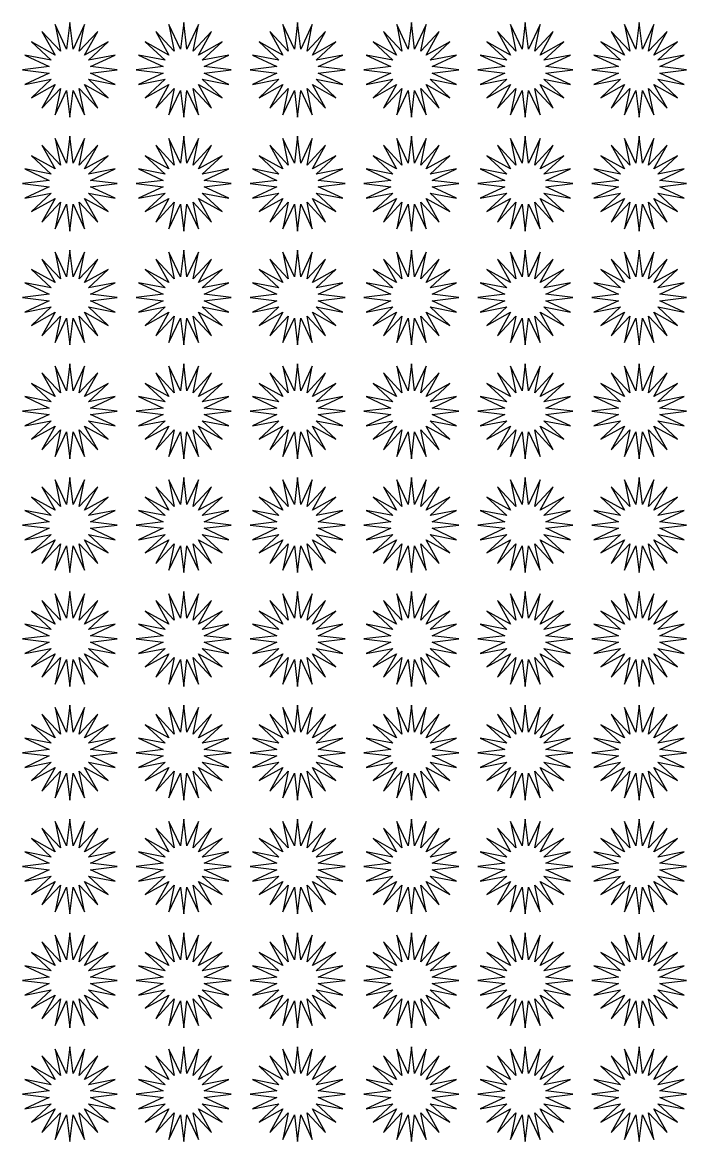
# Model space of a CAD drawing. Header units: millimetres. Extents: x 5 to 603, y 5 to 123.
# Drawn here: x 5 to 75, y 5 to 123 of the extents above; entities that cross this region are included whole.
import ezdxf

# ---------------------------------------------------------------- set-up
doc = ezdxf.new("R2010")
doc.units = ezdxf.units.MM
doc.layers.add('CUT', color=7, linetype='Continuous')

msp = doc.modelspace()

# ---------------------------------------------------------------- linework, layer by layer
at = {"layer": 'CUT'}
for points in [[(10, 113), (10.34, 115.83), (11.55, 113.24), (11, 116.04), (12.94, 113.95), (11.56, 116.44), (14.05, 115.06), (11.96, 117), (14.76, 116.45), (12.17, 117.66), (15, 118), (12.17, 118.34), (14.76, 119.55), (11.96, 119), (14.05, 120.94), (11.56, 119.56), (12.94, 122.05), (11, 119.96), (11.55, 122.76), (10.34, 120.17), (10, 123), (9.66, 120.17), (8.45, 122.76), (9, 119.96), (7.06, 122.05), (8.44, 119.56), (5.95, 120.94), (8.04, 119), (5.24, 119.55), (7.83, 118.34), (5, 118), (7.83, 117.66), (5.24, 116.45), (8.04, 117), (5.95, 115.06), (8.44, 116.44), (7.06, 113.95), (9, 116.04), (8.45, 113.24), (9.66, 115.83)], [(22, 113), (22.34, 115.83), (23.55, 113.24), (23, 116.04), (24.94, 113.95), (23.56, 116.44), (26.05, 115.06), (23.96, 117), (26.76, 116.45), (24.17, 117.66), (27, 118), (24.17, 118.34), (26.76, 119.55), (23.96, 119), (26.05, 120.94), (23.56, 119.56), (24.94, 122.05), (23, 119.96), (23.55, 122.76), (22.34, 120.17), (22, 123), (21.66, 120.17), (20.45, 122.76), (21, 119.96), (19.06, 122.05), (20.44, 119.56), (17.95, 120.94), (20.04, 119), (17.24, 119.55), (19.83, 118.34), (17, 118), (19.83, 117.66), (17.24, 116.45), (20.04, 117), (17.95, 115.06), (20.44, 116.44), (19.06, 113.95), (21, 116.04), (20.45, 113.24), (21.66, 115.83)], [(34, 113), (34.34, 115.83), (35.55, 113.24), (35, 116.04), (36.94, 113.95), (35.56, 116.44), (38.05, 115.06), (35.96, 117), (38.76, 116.45), (36.17, 117.66), (39, 118), (36.17, 118.34), (38.76, 119.55), (35.96, 119), (38.05, 120.94), (35.56, 119.56), (36.94, 122.05), (35, 119.96), (35.55, 122.76), (34.34, 120.17), (34, 123), (33.66, 120.17), (32.45, 122.76), (33, 119.96), (31.06, 122.05), (32.44, 119.56), (29.95, 120.94), (32.04, 119), (29.24, 119.55), (31.83, 118.34), (29, 118), (31.83, 117.66), (29.24, 116.45), (32.04, 117), (29.95, 115.06), (32.44, 116.44), (31.06, 113.95), (33, 116.04), (32.45, 113.24), (33.66, 115.83)], [(46, 113), (46.34, 115.83), (47.55, 113.24), (47, 116.04), (48.94, 113.95), (47.56, 116.44), (50.05, 115.06), (47.96, 117), (50.76, 116.45), (48.17, 117.66), (51, 118), (48.17, 118.34), (50.76, 119.55), (47.96, 119), (50.05, 120.94), (47.56, 119.56), (48.94, 122.05), (47, 119.96), (47.55, 122.76), (46.34, 120.17), (46, 123), (45.66, 120.17), (44.45, 122.76), (45, 119.96), (43.06, 122.05), (44.44, 119.56), (41.95, 120.94), (44.04, 119), (41.24, 119.55), (43.83, 118.34), (41, 118), (43.83, 117.66), (41.24, 116.45), (44.04, 117), (41.95, 115.06), (44.44, 116.44), (43.06, 113.95), (45, 116.04), (44.45, 113.24), (45.66, 115.83)], [(58, 113), (58.34, 115.83), (59.55, 113.24), (59, 116.04), (60.94, 113.95), (59.56, 116.44), (62.05, 115.06), (59.96, 117), (62.76, 116.45), (60.17, 117.66), (63, 118), (60.17, 118.34), (62.76, 119.55), (59.96, 119), (62.05, 120.94), (59.56, 119.56), (60.94, 122.05), (59, 119.96), (59.55, 122.76), (58.34, 120.17), (58, 123), (57.66, 120.17), (56.45, 122.76), (57, 119.96), (55.06, 122.05), (56.44, 119.56), (53.95, 120.94), (56.04, 119), (53.24, 119.55), (55.83, 118.34), (53, 118), (55.83, 117.66), (53.24, 116.45), (56.04, 117), (53.95, 115.06), (56.44, 116.44), (55.06, 113.95), (57, 116.04), (56.45, 113.24), (57.66, 115.83)], [(70, 113), (70.34, 115.83), (71.55, 113.24), (71, 116.04), (72.94, 113.95), (71.56, 116.44), (74.05, 115.06), (71.96, 117), (74.76, 116.45), (72.17, 117.66), (75, 118), (72.17, 118.34), (74.76, 119.55), (71.96, 119), (74.05, 120.94), (71.56, 119.56), (72.94, 122.05), (71, 119.96), (71.55, 122.76), (70.34, 120.17), (70, 123), (69.66, 120.17), (68.45, 122.76), (69, 119.96), (67.06, 122.05), (68.44, 119.56), (65.95, 120.94), (68.04, 119), (65.24, 119.55), (67.83, 118.34), (65, 118), (67.83, 117.66), (65.24, 116.45), (68.04, 117), (65.95, 115.06), (68.44, 116.44), (67.06, 113.95), (69, 116.04), (68.45, 113.24), (69.66, 115.83)], [(10, 101), (10.34, 103.83), (11.55, 101.24), (11, 104.04), (12.94, 101.95), (11.56, 104.44), (14.05, 103.06), (11.96, 105), (14.76, 104.45), (12.17, 105.66), (15, 106), (12.17, 106.34), (14.76, 107.55), (11.96, 107), (14.05, 108.94), (11.56, 107.56), (12.94, 110.05), (11, 107.96), (11.55, 110.76), (10.34, 108.17), (10, 111), (9.66, 108.17), (8.45, 110.76), (9, 107.96), (7.06, 110.05), (8.44, 107.56), (5.95, 108.94), (8.04, 107), (5.24, 107.55), (7.83, 106.34), (5, 106), (7.83, 105.66), (5.24, 104.45), (8.04, 105), (5.95, 103.06), (8.44, 104.44), (7.06, 101.95), (9, 104.04), (8.45, 101.24), (9.66, 103.83)], [(22, 101), (22.34, 103.83), (23.55, 101.24), (23, 104.04), (24.94, 101.95), (23.56, 104.44), (26.05, 103.06), (23.96, 105), (26.76, 104.45), (24.17, 105.66), (27, 106), (24.17, 106.34), (26.76, 107.55), (23.96, 107), (26.05, 108.94), (23.56, 107.56), (24.94, 110.05), (23, 107.96), (23.55, 110.76), (22.34, 108.17), (22, 111), (21.66, 108.17), (20.45, 110.76), (21, 107.96), (19.06, 110.05), (20.44, 107.56), (17.95, 108.94), (20.04, 107), (17.24, 107.55), (19.83, 106.34), (17, 106), (19.83, 105.66), (17.24, 104.45), (20.04, 105), (17.95, 103.06), (20.44, 104.44), (19.06, 101.95), (21, 104.04), (20.45, 101.24), (21.66, 103.83)], [(34, 101), (34.34, 103.83), (35.55, 101.24), (35, 104.04), (36.94, 101.95), (35.56, 104.44), (38.05, 103.06), (35.96, 105), (38.76, 104.45), (36.17, 105.66), (39, 106), (36.17, 106.34), (38.76, 107.55), (35.96, 107), (38.05, 108.94), (35.56, 107.56), (36.94, 110.05), (35, 107.96), (35.55, 110.76), (34.34, 108.17), (34, 111), (33.66, 108.17), (32.45, 110.76), (33, 107.96), (31.06, 110.05), (32.44, 107.56), (29.95, 108.94), (32.04, 107), (29.24, 107.55), (31.83, 106.34), (29, 106), (31.83, 105.66), (29.24, 104.45), (32.04, 105), (29.95, 103.06), (32.44, 104.44), (31.06, 101.95), (33, 104.04), (32.45, 101.24), (33.66, 103.83)], [(46, 101), (46.34, 103.83), (47.55, 101.24), (47, 104.04), (48.94, 101.95), (47.56, 104.44), (50.05, 103.06), (47.96, 105), (50.76, 104.45), (48.17, 105.66), (51, 106), (48.17, 106.34), (50.76, 107.55), (47.96, 107), (50.05, 108.94), (47.56, 107.56), (48.94, 110.05), (47, 107.96), (47.55, 110.76), (46.34, 108.17), (46, 111), (45.66, 108.17), (44.45, 110.76), (45, 107.96), (43.06, 110.05), (44.44, 107.56), (41.95, 108.94), (44.04, 107), (41.24, 107.55), (43.83, 106.34), (41, 106), (43.83, 105.66), (41.24, 104.45), (44.04, 105), (41.95, 103.06), (44.44, 104.44), (43.06, 101.95), (45, 104.04), (44.45, 101.24), (45.66, 103.83)], [(58, 101), (58.34, 103.83), (59.55, 101.24), (59, 104.04), (60.94, 101.95), (59.56, 104.44), (62.05, 103.06), (59.96, 105), (62.76, 104.45), (60.17, 105.66), (63, 106), (60.17, 106.34), (62.76, 107.55), (59.96, 107), (62.05, 108.94), (59.56, 107.56), (60.94, 110.05), (59, 107.96), (59.55, 110.76), (58.34, 108.17), (58, 111), (57.66, 108.17), (56.45, 110.76), (57, 107.96), (55.06, 110.05), (56.44, 107.56), (53.95, 108.94), (56.04, 107), (53.24, 107.55), (55.83, 106.34), (53, 106), (55.83, 105.66), (53.24, 104.45), (56.04, 105), (53.95, 103.06), (56.44, 104.44), (55.06, 101.95), (57, 104.04), (56.45, 101.24), (57.66, 103.83)], [(70, 101), (70.34, 103.83), (71.55, 101.24), (71, 104.04), (72.94, 101.95), (71.56, 104.44), (74.05, 103.06), (71.96, 105), (74.76, 104.45), (72.17, 105.66), (75, 106), (72.17, 106.34), (74.76, 107.55), (71.96, 107), (74.05, 108.94), (71.56, 107.56), (72.94, 110.05), (71, 107.96), (71.55, 110.76), (70.34, 108.17), (70, 111), (69.66, 108.17), (68.45, 110.76), (69, 107.96), (67.06, 110.05), (68.44, 107.56), (65.95, 108.94), (68.04, 107), (65.24, 107.55), (67.83, 106.34), (65, 106), (67.83, 105.66), (65.24, 104.45), (68.04, 105), (65.95, 103.06), (68.44, 104.44), (67.06, 101.95), (69, 104.04), (68.45, 101.24), (69.66, 103.83)], [(10, 89), (10.34, 91.83), (11.55, 89.24), (11, 92.04), (12.94, 89.95), (11.56, 92.44), (14.05, 91.06), (11.96, 93), (14.76, 92.45), (12.17, 93.66), (15, 94), (12.17, 94.34), (14.76, 95.55), (11.96, 95), (14.05, 96.94), (11.56, 95.56), (12.94, 98.05), (11, 95.96), (11.55, 98.76), (10.34, 96.17), (10, 99), (9.66, 96.17), (8.45, 98.76), (9, 95.96), (7.06, 98.05), (8.44, 95.56), (5.95, 96.94), (8.04, 95), (5.24, 95.55), (7.83, 94.34), (5, 94), (7.83, 93.66), (5.24, 92.45), (8.04, 93), (5.95, 91.06), (8.44, 92.44), (7.06, 89.95), (9, 92.04), (8.45, 89.24), (9.66, 91.83)], [(22, 89), (22.34, 91.83), (23.55, 89.24), (23, 92.04), (24.94, 89.95), (23.56, 92.44), (26.05, 91.06), (23.96, 93), (26.76, 92.45), (24.17, 93.66), (27, 94), (24.17, 94.34), (26.76, 95.55), (23.96, 95), (26.05, 96.94), (23.56, 95.56), (24.94, 98.05), (23, 95.96), (23.55, 98.76), (22.34, 96.17), (22, 99), (21.66, 96.17), (20.45, 98.76), (21, 95.96), (19.06, 98.05), (20.44, 95.56), (17.95, 96.94), (20.04, 95), (17.24, 95.55), (19.83, 94.34), (17, 94), (19.83, 93.66), (17.24, 92.45), (20.04, 93), (17.95, 91.06), (20.44, 92.44), (19.06, 89.95), (21, 92.04), (20.45, 89.24), (21.66, 91.83)], [(34, 89), (34.34, 91.83), (35.55, 89.24), (35, 92.04), (36.94, 89.95), (35.56, 92.44), (38.05, 91.06), (35.96, 93), (38.76, 92.45), (36.17, 93.66), (39, 94), (36.17, 94.34), (38.76, 95.55), (35.96, 95), (38.05, 96.94), (35.56, 95.56), (36.94, 98.05), (35, 95.96), (35.55, 98.76), (34.34, 96.17), (34, 99), (33.66, 96.17), (32.45, 98.76), (33, 95.96), (31.06, 98.05), (32.44, 95.56), (29.95, 96.94), (32.04, 95), (29.24, 95.55), (31.83, 94.34), (29, 94), (31.83, 93.66), (29.24, 92.45), (32.04, 93), (29.95, 91.06), (32.44, 92.44), (31.06, 89.95), (33, 92.04), (32.45, 89.24), (33.66, 91.83)], [(46, 89), (46.34, 91.83), (47.55, 89.24), (47, 92.04), (48.94, 89.95), (47.56, 92.44), (50.05, 91.06), (47.96, 93), (50.76, 92.45), (48.17, 93.66), (51, 94), (48.17, 94.34), (50.76, 95.55), (47.96, 95), (50.05, 96.94), (47.56, 95.56), (48.94, 98.05), (47, 95.96), (47.55, 98.76), (46.34, 96.17), (46, 99), (45.66, 96.17), (44.45, 98.76), (45, 95.96), (43.06, 98.05), (44.44, 95.56), (41.95, 96.94), (44.04, 95), (41.24, 95.55), (43.83, 94.34), (41, 94), (43.83, 93.66), (41.24, 92.45), (44.04, 93), (41.95, 91.06), (44.44, 92.44), (43.06, 89.95), (45, 92.04), (44.45, 89.24), (45.66, 91.83)], [(58, 89), (58.34, 91.83), (59.55, 89.24), (59, 92.04), (60.94, 89.95), (59.56, 92.44), (62.05, 91.06), (59.96, 93), (62.76, 92.45), (60.17, 93.66), (63, 94), (60.17, 94.34), (62.76, 95.55), (59.96, 95), (62.05, 96.94), (59.56, 95.56), (60.94, 98.05), (59, 95.96), (59.55, 98.76), (58.34, 96.17), (58, 99), (57.66, 96.17), (56.45, 98.76), (57, 95.96), (55.06, 98.05), (56.44, 95.56), (53.95, 96.94), (56.04, 95), (53.24, 95.55), (55.83, 94.34), (53, 94), (55.83, 93.66), (53.24, 92.45), (56.04, 93), (53.95, 91.06), (56.44, 92.44), (55.06, 89.95), (57, 92.04), (56.45, 89.24), (57.66, 91.83)], [(70, 89), (70.34, 91.83), (71.55, 89.24), (71, 92.04), (72.94, 89.95), (71.56, 92.44), (74.05, 91.06), (71.96, 93), (74.76, 92.45), (72.17, 93.66), (75, 94), (72.17, 94.34), (74.76, 95.55), (71.96, 95), (74.05, 96.94), (71.56, 95.56), (72.94, 98.05), (71, 95.96), (71.55, 98.76), (70.34, 96.17), (70, 99), (69.66, 96.17), (68.45, 98.76), (69, 95.96), (67.06, 98.05), (68.44, 95.56), (65.95, 96.94), (68.04, 95), (65.24, 95.55), (67.83, 94.34), (65, 94), (67.83, 93.66), (65.24, 92.45), (68.04, 93), (65.95, 91.06), (68.44, 92.44), (67.06, 89.95), (69, 92.04), (68.45, 89.24), (69.66, 91.83)], [(10, 77), (10.34, 79.83), (11.55, 77.24), (11, 80.04), (12.94, 77.95), (11.56, 80.44), (14.05, 79.06), (11.96, 81), (14.76, 80.45), (12.17, 81.66), (15, 82), (12.17, 82.34), (14.76, 83.55), (11.96, 83), (14.05, 84.94), (11.56, 83.56), (12.94, 86.05), (11, 83.96), (11.55, 86.76), (10.34, 84.17), (10, 87), (9.66, 84.17), (8.45, 86.76), (9, 83.96), (7.06, 86.05), (8.44, 83.56), (5.95, 84.94), (8.04, 83), (5.24, 83.55), (7.83, 82.34), (5, 82), (7.83, 81.66), (5.24, 80.45), (8.04, 81), (5.95, 79.06), (8.44, 80.44), (7.06, 77.95), (9, 80.04), (8.45, 77.24), (9.66, 79.83)], [(22, 77), (22.34, 79.83), (23.55, 77.24), (23, 80.04), (24.94, 77.95), (23.56, 80.44), (26.05, 79.06), (23.96, 81), (26.76, 80.45), (24.17, 81.66), (27, 82), (24.17, 82.34), (26.76, 83.55), (23.96, 83), (26.05, 84.94), (23.56, 83.56), (24.94, 86.05), (23, 83.96), (23.55, 86.76), (22.34, 84.17), (22, 87), (21.66, 84.17), (20.45, 86.76), (21, 83.96), (19.06, 86.05), (20.44, 83.56), (17.95, 84.94), (20.04, 83), (17.24, 83.55), (19.83, 82.34), (17, 82), (19.83, 81.66), (17.24, 80.45), (20.04, 81), (17.95, 79.06), (20.44, 80.44), (19.06, 77.95), (21, 80.04), (20.45, 77.24), (21.66, 79.83)], [(34, 77), (34.34, 79.83), (35.55, 77.24), (35, 80.04), (36.94, 77.95), (35.56, 80.44), (38.05, 79.06), (35.96, 81), (38.76, 80.45), (36.17, 81.66), (39, 82), (36.17, 82.34), (38.76, 83.55), (35.96, 83), (38.05, 84.94), (35.56, 83.56), (36.94, 86.05), (35, 83.96), (35.55, 86.76), (34.34, 84.17), (34, 87), (33.66, 84.17), (32.45, 86.76), (33, 83.96), (31.06, 86.05), (32.44, 83.56), (29.95, 84.94), (32.04, 83), (29.24, 83.55), (31.83, 82.34), (29, 82), (31.83, 81.66), (29.24, 80.45), (32.04, 81), (29.95, 79.06), (32.44, 80.44), (31.06, 77.95), (33, 80.04), (32.45, 77.24), (33.66, 79.83)], [(46, 77), (46.34, 79.83), (47.55, 77.24), (47, 80.04), (48.94, 77.95), (47.56, 80.44), (50.05, 79.06), (47.96, 81), (50.76, 80.45), (48.17, 81.66), (51, 82), (48.17, 82.34), (50.76, 83.55), (47.96, 83), (50.05, 84.94), (47.56, 83.56), (48.94, 86.05), (47, 83.96), (47.55, 86.76), (46.34, 84.17), (46, 87), (45.66, 84.17), (44.45, 86.76), (45, 83.96), (43.06, 86.05), (44.44, 83.56), (41.95, 84.94), (44.04, 83), (41.24, 83.55), (43.83, 82.34), (41, 82), (43.83, 81.66), (41.24, 80.45), (44.04, 81), (41.95, 79.06), (44.44, 80.44), (43.06, 77.95), (45, 80.04), (44.45, 77.24), (45.66, 79.83)], [(58, 77), (58.34, 79.83), (59.55, 77.24), (59, 80.04), (60.94, 77.95), (59.56, 80.44), (62.05, 79.06), (59.96, 81), (62.76, 80.45), (60.17, 81.66), (63, 82), (60.17, 82.34), (62.76, 83.55), (59.96, 83), (62.05, 84.94), (59.56, 83.56), (60.94, 86.05), (59, 83.96), (59.55, 86.76), (58.34, 84.17), (58, 87), (57.66, 84.17), (56.45, 86.76), (57, 83.96), (55.06, 86.05), (56.44, 83.56), (53.95, 84.94), (56.04, 83), (53.24, 83.55), (55.83, 82.34), (53, 82), (55.83, 81.66), (53.24, 80.45), (56.04, 81), (53.95, 79.06), (56.44, 80.44), (55.06, 77.95), (57, 80.04), (56.45, 77.24), (57.66, 79.83)], [(70, 77), (70.34, 79.83), (71.55, 77.24), (71, 80.04), (72.94, 77.95), (71.56, 80.44), (74.05, 79.06), (71.96, 81), (74.76, 80.45), (72.17, 81.66), (75, 82), (72.17, 82.34), (74.76, 83.55), (71.96, 83), (74.05, 84.94), (71.56, 83.56), (72.94, 86.05), (71, 83.96), (71.55, 86.76), (70.34, 84.17), (70, 87), (69.66, 84.17), (68.45, 86.76), (69, 83.96), (67.06, 86.05), (68.44, 83.56), (65.95, 84.94), (68.04, 83), (65.24, 83.55), (67.83, 82.34), (65, 82), (67.83, 81.66), (65.24, 80.45), (68.04, 81), (65.95, 79.06), (68.44, 80.44), (67.06, 77.95), (69, 80.04), (68.45, 77.24), (69.66, 79.83)], [(10, 65), (10.34, 67.83), (11.55, 65.24), (11, 68.04), (12.94, 65.95), (11.56, 68.44), (14.05, 67.06), (11.96, 69), (14.76, 68.45), (12.17, 69.66), (15, 70), (12.17, 70.34), (14.76, 71.55), (11.96, 71), (14.05, 72.94), (11.56, 71.56), (12.94, 74.05), (11, 71.96), (11.55, 74.76), (10.34, 72.17), (10, 75), (9.66, 72.17), (8.45, 74.76), (9, 71.96), (7.06, 74.05), (8.44, 71.56), (5.95, 72.94), (8.04, 71), (5.24, 71.55), (7.83, 70.34), (5, 70), (7.83, 69.66), (5.24, 68.45), (8.04, 69), (5.95, 67.06), (8.44, 68.44), (7.06, 65.95), (9, 68.04), (8.45, 65.24), (9.66, 67.83)], [(22, 65), (22.34, 67.83), (23.55, 65.24), (23, 68.04), (24.94, 65.95), (23.56, 68.44), (26.05, 67.06), (23.96, 69), (26.76, 68.45), (24.17, 69.66), (27, 70), (24.17, 70.34), (26.76, 71.55), (23.96, 71), (26.05, 72.94), (23.56, 71.56), (24.94, 74.05), (23, 71.96), (23.55, 74.76), (22.34, 72.17), (22, 75), (21.66, 72.17), (20.45, 74.76), (21, 71.96), (19.06, 74.05), (20.44, 71.56), (17.95, 72.94), (20.04, 71), (17.24, 71.55), (19.83, 70.34), (17, 70), (19.83, 69.66), (17.24, 68.45), (20.04, 69), (17.95, 67.06), (20.44, 68.44), (19.06, 65.95), (21, 68.04), (20.45, 65.24), (21.66, 67.83)], [(34, 65), (34.34, 67.83), (35.55, 65.24), (35, 68.04), (36.94, 65.95), (35.56, 68.44), (38.05, 67.06), (35.96, 69), (38.76, 68.45), (36.17, 69.66), (39, 70), (36.17, 70.34), (38.76, 71.55), (35.96, 71), (38.05, 72.94), (35.56, 71.56), (36.94, 74.05), (35, 71.96), (35.55, 74.76), (34.34, 72.17), (34, 75), (33.66, 72.17), (32.45, 74.76), (33, 71.96), (31.06, 74.05), (32.44, 71.56), (29.95, 72.94), (32.04, 71), (29.24, 71.55), (31.83, 70.34), (29, 70), (31.83, 69.66), (29.24, 68.45), (32.04, 69), (29.95, 67.06), (32.44, 68.44), (31.06, 65.95), (33, 68.04), (32.45, 65.24), (33.66, 67.83)], [(46, 65), (46.34, 67.83), (47.55, 65.24), (47, 68.04), (48.94, 65.95), (47.56, 68.44), (50.05, 67.06), (47.96, 69), (50.76, 68.45), (48.17, 69.66), (51, 70), (48.17, 70.34), (50.76, 71.55), (47.96, 71), (50.05, 72.94), (47.56, 71.56), (48.94, 74.05), (47, 71.96), (47.55, 74.76), (46.34, 72.17), (46, 75), (45.66, 72.17), (44.45, 74.76), (45, 71.96), (43.06, 74.05), (44.44, 71.56), (41.95, 72.94), (44.04, 71), (41.24, 71.55), (43.83, 70.34), (41, 70), (43.83, 69.66), (41.24, 68.45), (44.04, 69), (41.95, 67.06), (44.44, 68.44), (43.06, 65.95), (45, 68.04), (44.45, 65.24), (45.66, 67.83)], [(58, 65), (58.34, 67.83), (59.55, 65.24), (59, 68.04), (60.94, 65.95), (59.56, 68.44), (62.05, 67.06), (59.96, 69), (62.76, 68.45), (60.17, 69.66), (63, 70), (60.17, 70.34), (62.76, 71.55), (59.96, 71), (62.05, 72.94), (59.56, 71.56), (60.94, 74.05), (59, 71.96), (59.55, 74.76), (58.34, 72.17), (58, 75), (57.66, 72.17), (56.45, 74.76), (57, 71.96), (55.06, 74.05), (56.44, 71.56), (53.95, 72.94), (56.04, 71), (53.24, 71.55), (55.83, 70.34), (53, 70), (55.83, 69.66), (53.24, 68.45), (56.04, 69), (53.95, 67.06), (56.44, 68.44), (55.06, 65.95), (57, 68.04), (56.45, 65.24), (57.66, 67.83)], [(70, 65), (70.34, 67.83), (71.55, 65.24), (71, 68.04), (72.94, 65.95), (71.56, 68.44), (74.05, 67.06), (71.96, 69), (74.76, 68.45), (72.17, 69.66), (75, 70), (72.17, 70.34), (74.76, 71.55), (71.96, 71), (74.05, 72.94), (71.56, 71.56), (72.94, 74.05), (71, 71.96), (71.55, 74.76), (70.34, 72.17), (70, 75), (69.66, 72.17), (68.45, 74.76), (69, 71.96), (67.06, 74.05), (68.44, 71.56), (65.95, 72.94), (68.04, 71), (65.24, 71.55), (67.83, 70.34), (65, 70), (67.83, 69.66), (65.24, 68.45), (68.04, 69), (65.95, 67.06), (68.44, 68.44), (67.06, 65.95), (69, 68.04), (68.45, 65.24), (69.66, 67.83)], [(10, 53), (10.34, 55.83), (11.55, 53.24), (11, 56.04), (12.94, 53.95), (11.56, 56.44), (14.05, 55.06), (11.96, 57), (14.76, 56.45), (12.17, 57.66), (15, 58), (12.17, 58.34), (14.76, 59.55), (11.96, 59), (14.05, 60.94), (11.56, 59.56), (12.94, 62.05), (11, 59.96), (11.55, 62.76), (10.34, 60.17), (10, 63), (9.66, 60.17), (8.45, 62.76), (9, 59.96), (7.06, 62.05), (8.44, 59.56), (5.95, 60.94), (8.04, 59), (5.24, 59.55), (7.83, 58.34), (5, 58), (7.83, 57.66), (5.24, 56.45), (8.04, 57), (5.95, 55.06), (8.44, 56.44), (7.06, 53.95), (9, 56.04), (8.45, 53.24), (9.66, 55.83)], [(22, 53), (22.34, 55.83), (23.55, 53.24), (23, 56.04), (24.94, 53.95), (23.56, 56.44), (26.05, 55.06), (23.96, 57), (26.76, 56.45), (24.17, 57.66), (27, 58), (24.17, 58.34), (26.76, 59.55), (23.96, 59), (26.05, 60.94), (23.56, 59.56), (24.94, 62.05), (23, 59.96), (23.55, 62.76), (22.34, 60.17), (22, 63), (21.66, 60.17), (20.45, 62.76), (21, 59.96), (19.06, 62.05), (20.44, 59.56), (17.95, 60.94), (20.04, 59), (17.24, 59.55), (19.83, 58.34), (17, 58), (19.83, 57.66), (17.24, 56.45), (20.04, 57), (17.95, 55.06), (20.44, 56.44), (19.06, 53.95), (21, 56.04), (20.45, 53.24), (21.66, 55.83)], [(34, 53), (34.34, 55.83), (35.55, 53.24), (35, 56.04), (36.94, 53.95), (35.56, 56.44), (38.05, 55.06), (35.96, 57), (38.76, 56.45), (36.17, 57.66), (39, 58), (36.17, 58.34), (38.76, 59.55), (35.96, 59), (38.05, 60.94), (35.56, 59.56), (36.94, 62.05), (35, 59.96), (35.55, 62.76), (34.34, 60.17), (34, 63), (33.66, 60.17), (32.45, 62.76), (33, 59.96), (31.06, 62.05), (32.44, 59.56), (29.95, 60.94), (32.04, 59), (29.24, 59.55), (31.83, 58.34), (29, 58), (31.83, 57.66), (29.24, 56.45), (32.04, 57), (29.95, 55.06), (32.44, 56.44), (31.06, 53.95), (33, 56.04), (32.45, 53.24), (33.66, 55.83)], [(46, 53), (46.34, 55.83), (47.55, 53.24), (47, 56.04), (48.94, 53.95), (47.56, 56.44), (50.05, 55.06), (47.96, 57), (50.76, 56.45), (48.17, 57.66), (51, 58), (48.17, 58.34), (50.76, 59.55), (47.96, 59), (50.05, 60.94), (47.56, 59.56), (48.94, 62.05), (47, 59.96), (47.55, 62.76), (46.34, 60.17), (46, 63), (45.66, 60.17), (44.45, 62.76), (45, 59.96), (43.06, 62.05), (44.44, 59.56), (41.95, 60.94), (44.04, 59), (41.24, 59.55), (43.83, 58.34), (41, 58), (43.83, 57.66), (41.24, 56.45), (44.04, 57), (41.95, 55.06), (44.44, 56.44), (43.06, 53.95), (45, 56.04), (44.45, 53.24), (45.66, 55.83)], [(58, 53), (58.34, 55.83), (59.55, 53.24), (59, 56.04), (60.94, 53.95), (59.56, 56.44), (62.05, 55.06), (59.96, 57), (62.76, 56.45), (60.17, 57.66), (63, 58), (60.17, 58.34), (62.76, 59.55), (59.96, 59), (62.05, 60.94), (59.56, 59.56), (60.94, 62.05), (59, 59.96), (59.55, 62.76), (58.34, 60.17), (58, 63), (57.66, 60.17), (56.45, 62.76), (57, 59.96), (55.06, 62.05), (56.44, 59.56), (53.95, 60.94), (56.04, 59), (53.24, 59.55), (55.83, 58.34), (53, 58), (55.83, 57.66), (53.24, 56.45), (56.04, 57), (53.95, 55.06), (56.44, 56.44), (55.06, 53.95), (57, 56.04), (56.45, 53.24), (57.66, 55.83)], [(70, 53), (70.34, 55.83), (71.55, 53.24), (71, 56.04), (72.94, 53.95), (71.56, 56.44), (74.05, 55.06), (71.96, 57), (74.76, 56.45), (72.17, 57.66), (75, 58), (72.17, 58.34), (74.76, 59.55), (71.96, 59), (74.05, 60.94), (71.56, 59.56), (72.94, 62.05), (71, 59.96), (71.55, 62.76), (70.34, 60.17), (70, 63), (69.66, 60.17), (68.45, 62.76), (69, 59.96), (67.06, 62.05), (68.44, 59.56), (65.95, 60.94), (68.04, 59), (65.24, 59.55), (67.83, 58.34), (65, 58), (67.83, 57.66), (65.24, 56.45), (68.04, 57), (65.95, 55.06), (68.44, 56.44), (67.06, 53.95), (69, 56.04), (68.45, 53.24), (69.66, 55.83)], [(10, 41), (10.34, 43.83), (11.55, 41.24), (11, 44.04), (12.94, 41.95), (11.56, 44.44), (14.05, 43.06), (11.96, 45), (14.76, 44.45), (12.17, 45.66), (15, 46), (12.17, 46.34), (14.76, 47.55), (11.96, 47), (14.05, 48.94), (11.56, 47.56), (12.94, 50.05), (11, 47.96), (11.55, 50.76), (10.34, 48.17), (10, 51), (9.66, 48.17), (8.45, 50.76), (9, 47.96), (7.06, 50.05), (8.44, 47.56), (5.95, 48.94), (8.04, 47), (5.24, 47.55), (7.83, 46.34), (5, 46), (7.83, 45.66), (5.24, 44.45), (8.04, 45), (5.95, 43.06), (8.44, 44.44), (7.06, 41.95), (9, 44.04), (8.45, 41.24), (9.66, 43.83)], [(22, 41), (22.34, 43.83), (23.55, 41.24), (23, 44.04), (24.94, 41.95), (23.56, 44.44), (26.05, 43.06), (23.96, 45), (26.76, 44.45), (24.17, 45.66), (27, 46), (24.17, 46.34), (26.76, 47.55), (23.96, 47), (26.05, 48.94), (23.56, 47.56), (24.94, 50.05), (23, 47.96), (23.55, 50.76), (22.34, 48.17), (22, 51), (21.66, 48.17), (20.45, 50.76), (21, 47.96), (19.06, 50.05), (20.44, 47.56), (17.95, 48.94), (20.04, 47), (17.24, 47.55), (19.83, 46.34), (17, 46), (19.83, 45.66), (17.24, 44.45), (20.04, 45), (17.95, 43.06), (20.44, 44.44), (19.06, 41.95), (21, 44.04), (20.45, 41.24), (21.66, 43.83)], [(34, 41), (34.34, 43.83), (35.55, 41.24), (35, 44.04), (36.94, 41.95), (35.56, 44.44), (38.05, 43.06), (35.96, 45), (38.76, 44.45), (36.17, 45.66), (39, 46), (36.17, 46.34), (38.76, 47.55), (35.96, 47), (38.05, 48.94), (35.56, 47.56), (36.94, 50.05), (35, 47.96), (35.55, 50.76), (34.34, 48.17), (34, 51), (33.66, 48.17), (32.45, 50.76), (33, 47.96), (31.06, 50.05), (32.44, 47.56), (29.95, 48.94), (32.04, 47), (29.24, 47.55), (31.83, 46.34), (29, 46), (31.83, 45.66), (29.24, 44.45), (32.04, 45), (29.95, 43.06), (32.44, 44.44), (31.06, 41.95), (33, 44.04), (32.45, 41.24), (33.66, 43.83)], [(46, 41), (46.34, 43.83), (47.55, 41.24), (47, 44.04), (48.94, 41.95), (47.56, 44.44), (50.05, 43.06), (47.96, 45), (50.76, 44.45), (48.17, 45.66), (51, 46), (48.17, 46.34), (50.76, 47.55), (47.96, 47), (50.05, 48.94), (47.56, 47.56), (48.94, 50.05), (47, 47.96), (47.55, 50.76), (46.34, 48.17), (46, 51), (45.66, 48.17), (44.45, 50.76), (45, 47.96), (43.06, 50.05), (44.44, 47.56), (41.95, 48.94), (44.04, 47), (41.24, 47.55), (43.83, 46.34), (41, 46), (43.83, 45.66), (41.24, 44.45), (44.04, 45), (41.95, 43.06), (44.44, 44.44), (43.06, 41.95), (45, 44.04), (44.45, 41.24), (45.66, 43.83)], [(58, 41), (58.34, 43.83), (59.55, 41.24), (59, 44.04), (60.94, 41.95), (59.56, 44.44), (62.05, 43.06), (59.96, 45), (62.76, 44.45), (60.17, 45.66), (63, 46), (60.17, 46.34), (62.76, 47.55), (59.96, 47), (62.05, 48.94), (59.56, 47.56), (60.94, 50.05), (59, 47.96), (59.55, 50.76), (58.34, 48.17), (58, 51), (57.66, 48.17), (56.45, 50.76), (57, 47.96), (55.06, 50.05), (56.44, 47.56), (53.95, 48.94), (56.04, 47), (53.24, 47.55), (55.83, 46.34), (53, 46), (55.83, 45.66), (53.24, 44.45), (56.04, 45), (53.95, 43.06), (56.44, 44.44), (55.06, 41.95), (57, 44.04), (56.45, 41.24), (57.66, 43.83)], [(70, 41), (70.34, 43.83), (71.55, 41.24), (71, 44.04), (72.94, 41.95), (71.56, 44.44), (74.05, 43.06), (71.96, 45), (74.76, 44.45), (72.17, 45.66), (75, 46), (72.17, 46.34), (74.76, 47.55), (71.96, 47), (74.05, 48.94), (71.56, 47.56), (72.94, 50.05), (71, 47.96), (71.55, 50.76), (70.34, 48.17), (70, 51), (69.66, 48.17), (68.45, 50.76), (69, 47.96), (67.06, 50.05), (68.44, 47.56), (65.95, 48.94), (68.04, 47), (65.24, 47.55), (67.83, 46.34), (65, 46), (67.83, 45.66), (65.24, 44.45), (68.04, 45), (65.95, 43.06), (68.44, 44.44), (67.06, 41.95), (69, 44.04), (68.45, 41.24), (69.66, 43.83)], [(10, 29), (10.34, 31.83), (11.55, 29.24), (11, 32.04), (12.94, 29.95), (11.56, 32.44), (14.05, 31.06), (11.96, 33), (14.76, 32.45), (12.17, 33.66), (15, 34), (12.17, 34.34), (14.76, 35.55), (11.96, 35), (14.05, 36.94), (11.56, 35.56), (12.94, 38.05), (11, 35.96), (11.55, 38.76), (10.34, 36.17), (10, 39), (9.66, 36.17), (8.45, 38.76), (9, 35.96), (7.06, 38.05), (8.44, 35.56), (5.95, 36.94), (8.04, 35), (5.24, 35.55), (7.83, 34.34), (5, 34), (7.83, 33.66), (5.24, 32.45), (8.04, 33), (5.95, 31.06), (8.44, 32.44), (7.06, 29.95), (9, 32.04), (8.45, 29.24), (9.66, 31.83)], [(22, 29), (22.34, 31.83), (23.55, 29.24), (23, 32.04), (24.94, 29.95), (23.56, 32.44), (26.05, 31.06), (23.96, 33), (26.76, 32.45), (24.17, 33.66), (27, 34), (24.17, 34.34), (26.76, 35.55), (23.96, 35), (26.05, 36.94), (23.56, 35.56), (24.94, 38.05), (23, 35.96), (23.55, 38.76), (22.34, 36.17), (22, 39), (21.66, 36.17), (20.45, 38.76), (21, 35.96), (19.06, 38.05), (20.44, 35.56), (17.95, 36.94), (20.04, 35), (17.24, 35.55), (19.83, 34.34), (17, 34), (19.83, 33.66), (17.24, 32.45), (20.04, 33), (17.95, 31.06), (20.44, 32.44), (19.06, 29.95), (21, 32.04), (20.45, 29.24), (21.66, 31.83)], [(34, 29), (34.34, 31.83), (35.55, 29.24), (35, 32.04), (36.94, 29.95), (35.56, 32.44), (38.05, 31.06), (35.96, 33), (38.76, 32.45), (36.17, 33.66), (39, 34), (36.17, 34.34), (38.76, 35.55), (35.96, 35), (38.05, 36.94), (35.56, 35.56), (36.94, 38.05), (35, 35.96), (35.55, 38.76), (34.34, 36.17), (34, 39), (33.66, 36.17), (32.45, 38.76), (33, 35.96), (31.06, 38.05), (32.44, 35.56), (29.95, 36.94), (32.04, 35), (29.24, 35.55), (31.83, 34.34), (29, 34), (31.83, 33.66), (29.24, 32.45), (32.04, 33), (29.95, 31.06), (32.44, 32.44), (31.06, 29.95), (33, 32.04), (32.45, 29.24), (33.66, 31.83)], [(46, 29), (46.34, 31.83), (47.55, 29.24), (47, 32.04), (48.94, 29.95), (47.56, 32.44), (50.05, 31.06), (47.96, 33), (50.76, 32.45), (48.17, 33.66), (51, 34), (48.17, 34.34), (50.76, 35.55), (47.96, 35), (50.05, 36.94), (47.56, 35.56), (48.94, 38.05), (47, 35.96), (47.55, 38.76), (46.34, 36.17), (46, 39), (45.66, 36.17), (44.45, 38.76), (45, 35.96), (43.06, 38.05), (44.44, 35.56), (41.95, 36.94), (44.04, 35), (41.24, 35.55), (43.83, 34.34), (41, 34), (43.83, 33.66), (41.24, 32.45), (44.04, 33), (41.95, 31.06), (44.44, 32.44), (43.06, 29.95), (45, 32.04), (44.45, 29.24), (45.66, 31.83)], [(58, 29), (58.34, 31.83), (59.55, 29.24), (59, 32.04), (60.94, 29.95), (59.56, 32.44), (62.05, 31.06), (59.96, 33), (62.76, 32.45), (60.17, 33.66), (63, 34), (60.17, 34.34), (62.76, 35.55), (59.96, 35), (62.05, 36.94), (59.56, 35.56), (60.94, 38.05), (59, 35.96), (59.55, 38.76), (58.34, 36.17), (58, 39), (57.66, 36.17), (56.45, 38.76), (57, 35.96), (55.06, 38.05), (56.44, 35.56), (53.95, 36.94), (56.04, 35), (53.24, 35.55), (55.83, 34.34), (53, 34), (55.83, 33.66), (53.24, 32.45), (56.04, 33), (53.95, 31.06), (56.44, 32.44), (55.06, 29.95), (57, 32.04), (56.45, 29.24), (57.66, 31.83)], [(70, 29), (70.34, 31.83), (71.55, 29.24), (71, 32.04), (72.94, 29.95), (71.56, 32.44), (74.05, 31.06), (71.96, 33), (74.76, 32.45), (72.17, 33.66), (75, 34), (72.17, 34.34), (74.76, 35.55), (71.96, 35), (74.05, 36.94), (71.56, 35.56), (72.94, 38.05), (71, 35.96), (71.55, 38.76), (70.34, 36.17), (70, 39), (69.66, 36.17), (68.45, 38.76), (69, 35.96), (67.06, 38.05), (68.44, 35.56), (65.95, 36.94), (68.04, 35), (65.24, 35.55), (67.83, 34.34), (65, 34), (67.83, 33.66), (65.24, 32.45), (68.04, 33), (65.95, 31.06), (68.44, 32.44), (67.06, 29.95), (69, 32.04), (68.45, 29.24), (69.66, 31.83)], [(10, 17), (10.34, 19.83), (11.55, 17.24), (11, 20.04), (12.94, 17.95), (11.56, 20.44), (14.05, 19.06), (11.96, 21), (14.76, 20.45), (12.17, 21.66), (15, 22), (12.17, 22.34), (14.76, 23.55), (11.96, 23), (14.05, 24.94), (11.56, 23.56), (12.94, 26.05), (11, 23.96), (11.55, 26.76), (10.34, 24.17), (10, 27), (9.66, 24.17), (8.45, 26.76), (9, 23.96), (7.06, 26.05), (8.44, 23.56), (5.95, 24.94), (8.04, 23), (5.24, 23.55), (7.83, 22.34), (5, 22), (7.83, 21.66), (5.24, 20.45), (8.04, 21), (5.95, 19.06), (8.44, 20.44), (7.06, 17.95), (9, 20.04), (8.45, 17.24), (9.66, 19.83)], [(22, 17), (22.34, 19.83), (23.55, 17.24), (23, 20.04), (24.94, 17.95), (23.56, 20.44), (26.05, 19.06), (23.96, 21), (26.76, 20.45), (24.17, 21.66), (27, 22), (24.17, 22.34), (26.76, 23.55), (23.96, 23), (26.05, 24.94), (23.56, 23.56), (24.94, 26.05), (23, 23.96), (23.55, 26.76), (22.34, 24.17), (22, 27), (21.66, 24.17), (20.45, 26.76), (21, 23.96), (19.06, 26.05), (20.44, 23.56), (17.95, 24.94), (20.04, 23), (17.24, 23.55), (19.83, 22.34), (17, 22), (19.83, 21.66), (17.24, 20.45), (20.04, 21), (17.95, 19.06), (20.44, 20.44), (19.06, 17.95), (21, 20.04), (20.45, 17.24), (21.66, 19.83)], [(34, 17), (34.34, 19.83), (35.55, 17.24), (35, 20.04), (36.94, 17.95), (35.56, 20.44), (38.05, 19.06), (35.96, 21), (38.76, 20.45), (36.17, 21.66), (39, 22), (36.17, 22.34), (38.76, 23.55), (35.96, 23), (38.05, 24.94), (35.56, 23.56), (36.94, 26.05), (35, 23.96), (35.55, 26.76), (34.34, 24.17), (34, 27), (33.66, 24.17), (32.45, 26.76), (33, 23.96), (31.06, 26.05), (32.44, 23.56), (29.95, 24.94), (32.04, 23), (29.24, 23.55), (31.83, 22.34), (29, 22), (31.83, 21.66), (29.24, 20.45), (32.04, 21), (29.95, 19.06), (32.44, 20.44), (31.06, 17.95), (33, 20.04), (32.45, 17.24), (33.66, 19.83)], [(46, 17), (46.34, 19.83), (47.55, 17.24), (47, 20.04), (48.94, 17.95), (47.56, 20.44), (50.05, 19.06), (47.96, 21), (50.76, 20.45), (48.17, 21.66), (51, 22), (48.17, 22.34), (50.76, 23.55), (47.96, 23), (50.05, 24.94), (47.56, 23.56), (48.94, 26.05), (47, 23.96), (47.55, 26.76), (46.34, 24.17), (46, 27), (45.66, 24.17), (44.45, 26.76), (45, 23.96), (43.06, 26.05), (44.44, 23.56), (41.95, 24.94), (44.04, 23), (41.24, 23.55), (43.83, 22.34), (41, 22), (43.83, 21.66), (41.24, 20.45), (44.04, 21), (41.95, 19.06), (44.44, 20.44), (43.06, 17.95), (45, 20.04), (44.45, 17.24), (45.66, 19.83)], [(58, 17), (58.34, 19.83), (59.55, 17.24), (59, 20.04), (60.94, 17.95), (59.56, 20.44), (62.05, 19.06), (59.96, 21), (62.76, 20.45), (60.17, 21.66), (63, 22), (60.17, 22.34), (62.76, 23.55), (59.96, 23), (62.05, 24.94), (59.56, 23.56), (60.94, 26.05), (59, 23.96), (59.55, 26.76), (58.34, 24.17), (58, 27), (57.66, 24.17), (56.45, 26.76), (57, 23.96), (55.06, 26.05), (56.44, 23.56), (53.95, 24.94), (56.04, 23), (53.24, 23.55), (55.83, 22.34), (53, 22), (55.83, 21.66), (53.24, 20.45), (56.04, 21), (53.95, 19.06), (56.44, 20.44), (55.06, 17.95), (57, 20.04), (56.45, 17.24), (57.66, 19.83)], [(70, 17), (70.34, 19.83), (71.55, 17.24), (71, 20.04), (72.94, 17.95), (71.56, 20.44), (74.05, 19.06), (71.96, 21), (74.76, 20.45), (72.17, 21.66), (75, 22), (72.17, 22.34), (74.76, 23.55), (71.96, 23), (74.05, 24.94), (71.56, 23.56), (72.94, 26.05), (71, 23.96), (71.55, 26.76), (70.34, 24.17), (70, 27), (69.66, 24.17), (68.45, 26.76), (69, 23.96), (67.06, 26.05), (68.44, 23.56), (65.95, 24.94), (68.04, 23), (65.24, 23.55), (67.83, 22.34), (65, 22), (67.83, 21.66), (65.24, 20.45), (68.04, 21), (65.95, 19.06), (68.44, 20.44), (67.06, 17.95), (69, 20.04), (68.45, 17.24), (69.66, 19.83)], [(10, 5), (10.34, 7.83), (11.55, 5.24), (11, 8.04), (12.94, 5.95), (11.56, 8.44), (14.05, 7.06), (11.96, 9), (14.76, 8.45), (12.17, 9.66), (15, 10), (12.17, 10.34), (14.76, 11.55), (11.96, 11), (14.05, 12.94), (11.56, 11.56), (12.94, 14.05), (11, 11.96), (11.55, 14.76), (10.34, 12.17), (10, 15), (9.66, 12.17), (8.45, 14.76), (9, 11.96), (7.06, 14.05), (8.44, 11.56), (5.95, 12.94), (8.04, 11), (5.24, 11.55), (7.83, 10.34), (5, 10), (7.83, 9.66), (5.24, 8.45), (8.04, 9), (5.95, 7.06), (8.44, 8.44), (7.06, 5.95), (9, 8.04), (8.45, 5.24), (9.66, 7.83)], [(22, 5), (22.34, 7.83), (23.55, 5.24), (23, 8.04), (24.94, 5.95), (23.56, 8.44), (26.05, 7.06), (23.96, 9), (26.76, 8.45), (24.17, 9.66), (27, 10), (24.17, 10.34), (26.76, 11.55), (23.96, 11), (26.05, 12.94), (23.56, 11.56), (24.94, 14.05), (23, 11.96), (23.55, 14.76), (22.34, 12.17), (22, 15), (21.66, 12.17), (20.45, 14.76), (21, 11.96), (19.06, 14.05), (20.44, 11.56), (17.95, 12.94), (20.04, 11), (17.24, 11.55), (19.83, 10.34), (17, 10), (19.83, 9.66), (17.24, 8.45), (20.04, 9), (17.95, 7.06), (20.44, 8.44), (19.06, 5.95), (21, 8.04), (20.45, 5.24), (21.66, 7.83)], [(34, 5), (34.34, 7.83), (35.55, 5.24), (35, 8.04), (36.94, 5.95), (35.56, 8.44), (38.05, 7.06), (35.96, 9), (38.76, 8.45), (36.17, 9.66), (39, 10), (36.17, 10.34), (38.76, 11.55), (35.96, 11), (38.05, 12.94), (35.56, 11.56), (36.94, 14.05), (35, 11.96), (35.55, 14.76), (34.34, 12.17), (34, 15), (33.66, 12.17), (32.45, 14.76), (33, 11.96), (31.06, 14.05), (32.44, 11.56), (29.95, 12.94), (32.04, 11), (29.24, 11.55), (31.83, 10.34), (29, 10), (31.83, 9.66), (29.24, 8.45), (32.04, 9), (29.95, 7.06), (32.44, 8.44), (31.06, 5.95), (33, 8.04), (32.45, 5.24), (33.66, 7.83)], [(46, 5), (46.34, 7.83), (47.55, 5.24), (47, 8.04), (48.94, 5.95), (47.56, 8.44), (50.05, 7.06), (47.96, 9), (50.76, 8.45), (48.17, 9.66), (51, 10), (48.17, 10.34), (50.76, 11.55), (47.96, 11), (50.05, 12.94), (47.56, 11.56), (48.94, 14.05), (47, 11.96), (47.55, 14.76), (46.34, 12.17), (46, 15), (45.66, 12.17), (44.45, 14.76), (45, 11.96), (43.06, 14.05), (44.44, 11.56), (41.95, 12.94), (44.04, 11), (41.24, 11.55), (43.83, 10.34), (41, 10), (43.83, 9.66), (41.24, 8.45), (44.04, 9), (41.95, 7.06), (44.44, 8.44), (43.06, 5.95), (45, 8.04), (44.45, 5.24), (45.66, 7.83)], [(58, 5), (58.34, 7.83), (59.55, 5.24), (59, 8.04), (60.94, 5.95), (59.56, 8.44), (62.05, 7.06), (59.96, 9), (62.76, 8.45), (60.17, 9.66), (63, 10), (60.17, 10.34), (62.76, 11.55), (59.96, 11), (62.05, 12.94), (59.56, 11.56), (60.94, 14.05), (59, 11.96), (59.55, 14.76), (58.34, 12.17), (58, 15), (57.66, 12.17), (56.45, 14.76), (57, 11.96), (55.06, 14.05), (56.44, 11.56), (53.95, 12.94), (56.04, 11), (53.24, 11.55), (55.83, 10.34), (53, 10), (55.83, 9.66), (53.24, 8.45), (56.04, 9), (53.95, 7.06), (56.44, 8.44), (55.06, 5.95), (57, 8.04), (56.45, 5.24), (57.66, 7.83)], [(70, 5), (70.34, 7.83), (71.55, 5.24), (71, 8.04), (72.94, 5.95), (71.56, 8.44), (74.05, 7.06), (71.96, 9), (74.76, 8.45), (72.17, 9.66), (75, 10), (72.17, 10.34), (74.76, 11.55), (71.96, 11), (74.05, 12.94), (71.56, 11.56), (72.94, 14.05), (71, 11.96), (71.55, 14.76), (70.34, 12.17), (70, 15), (69.66, 12.17), (68.45, 14.76), (69, 11.96), (67.06, 14.05), (68.44, 11.56), (65.95, 12.94), (68.04, 11), (65.24, 11.55), (67.83, 10.34), (65, 10), (67.83, 9.66), (65.24, 8.45), (68.04, 9), (65.95, 7.06), (68.44, 8.44), (67.06, 5.95), (69, 8.04), (68.45, 5.24), (69.66, 7.83)]]:
    msp.add_lwpolyline(points, close=True, dxfattribs=at)

doc.saveas('drawing.dxf')
